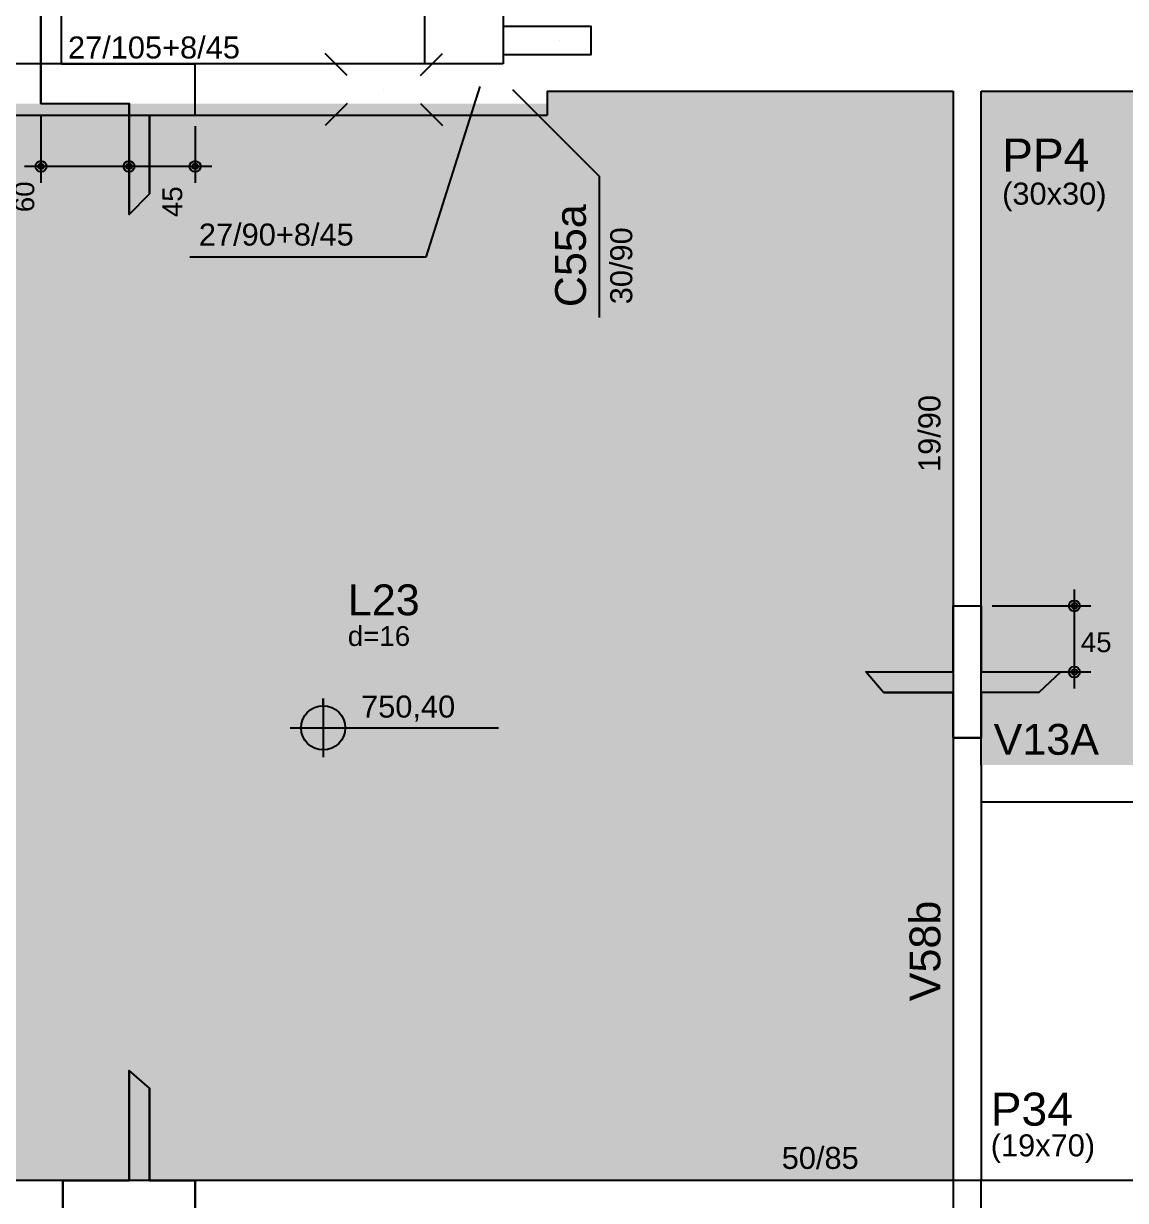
# Model space of a CAD drawing. Header units: millimetres. Extents: x 2609 to 8562, y 1432 to 7136.
# Drawn here: x 6286 to 7036, y 4050 to 4852 of the extents above; entities that cross this region are included whole.
import ezdxf

# ---------------------------------------------------------------- set-up
doc = ezdxf.new("R2010")
doc.units = ezdxf.units.MM
for name, color, linetype in [('1', 4, 'Continuous'), ('10', 13, 'Continuous'), ('11', 22, 'Continuous'), ('12', 3, 'Continuous'), ('13', 76, 'Continuous'), ('130', 24, 'Continuous'), ('18', 9, 'Continuous'), ('242', 3, 'Continuous'), ('26', 1, 'Continuous'), ('27', 10, 'Continuous'), ('30', 15, 'Continuous'), ('4', 1, 'Continuous'), ('6', 6, 'Continuous'), ('8', 5, 'Continuous'), ('9', 3, 'Continuous')]:
    doc.layers.add(name, color=color, linetype=linetype)
doc.styles.get("Standard").update_dxf_attribs({"font": 'arial.ttf'})

msp = doc.modelspace()

# ---------------------------------------------------------------- linework, layer by layer
for p, q in [((6490.16, 4387.09), (6490.16, 4392.09)), ((6490.16, 4392.09), (6490.16, 4352.09)), ((6467.66, 4372.09), (6609.57, 4372.09))]:
    msp.add_line(p, q)
msp.add_circle((6490.16, 4372.09), 15)
at = {"layer": '1'}
for p, q in [((6559.18, 5491.81), (6559.18, 4824.31)), ((6938.18, 4346.81), (6938.18, 4063.81)), ((6938.18, 4321.81), (7531.29, 4321.81))]:
    msp.add_line(p, q, dxfattribs=at)
for points in [[(6612.68, 5498.31), (6612.68, 4826.81)], [(6612.68, 4826.81), (6612.68, 4824.31)], [(6531.51, 4824.31), (6084.18, 4824.31)], [(6612.68, 4824.31), (6531.51, 4824.31)], [(6642.68, 4805.81), (6919.18, 4805.81)], [(6642.68, 4805.81), (6642.68, 4789.31)], [(6919.18, 4805.81), (6919.18, 4063.81)], [(6938.18, 4346.81), (6938.18, 4805.81)], [(6938.18, 4805.81), (7058.18, 4805.81)], [(6106.68, 4789.31), (6531.51, 4789.31)], [(6531.51, 4789.31), (6642.68, 4789.31)], [(6919.18, 4063.81), (6106.68, 4063.81)], [(7533.44, 4063.81), (6938.18, 4063.81)]]:
    msp.add_lwpolyline(points, dxfattribs=at)
at = {"layer": '130'}
for points in [[(6919.18, 4805.81), (6642.68, 4805.81), (6642.68, 4797.31)], [(6919.18, 4805.81), (6642.68, 4797.31), (6919.18, 4063.81)], [(6919.18, 4805.81), (6919.18, 4063.81), (6919.18, 4805.81)], [(6938.18, 4805.81), (7527.44, 4805.81), (7531.29, 4346.81)], [(6938.18, 4805.81), (7531.29, 4346.81), (6938.18, 4346.81)], [(6938.18, 4805.81), (6938.18, 4346.81), (6938.18, 4346.81)], [(6106.68, 4797.31), (6106.68, 4063.81), (6919.18, 4063.81)], [(6106.68, 4797.31), (6919.18, 4063.81), (6642.68, 4797.31)]]:
    msp.add_solid(points, dxfattribs=at)
at = {"layer": '18'}
for p, q in [((6298.05, 4797.31), (6298.05, 4893.12)), ((6312.05, 4824.31), (6312.05, 4887.12)), ((6312.05, 4824.31), (6403.05, 4824.31)), ((6403.05, 4789.31), (6403.05, 4824.31)), ((6298.05, 4797.31), (6358.05, 4797.31)), ((6358.05, 4721.82), (6358.05, 4797.31)), ((6372.05, 4789.31), (6403.05, 4789.31)), ((6372.05, 4789.31), (6372.05, 4735.82)), ((6919.18, 4410.21), (6919.18, 4455.21)), ((6919.18, 4455.21), (6938.18, 4455.21)), ((6938.18, 4455.21), (6938.18, 4410.21)), ((6859.62, 4410.21), (6919.18, 4410.21)), ((6938.18, 4410.21), (6992.48, 4410.21)), ((6871.62, 4396.21), (6919.18, 4396.21)), ((6919.18, 4396.21), (6919.18, 4365.21)), ((6977.48, 4396.21), (6938.18, 4396.21)), ((6938.18, 4396.21), (6938.18, 4365.21)), ((6977.48, 4396.21), (6977.48, 4396.21)), ((6919.18, 4365.21), (6938.18, 4365.21)), ((6358.05, 4063.81), (6358.05, 4138.81)), ((6372.05, 4126.81), (6372.05, 4063.81)), ((6313.05, 4013.81), (6313.05, 4063.81)), ((6313.05, 4063.81), (6358.05, 4063.81)), ((6372.05, 4063.81), (6403.05, 4063.81)), ((6403.05, 4063.81), (6403.05, 4013.81))]:
    msp.add_line(p, q, dxfattribs=at)
at = {"layer": '242'}
for p, q in [((6651.18, 4840.31), (6651.18, 4840.31)), ((6531.51, 4806.81), (6531.51, 4806.81))]:
    msp.add_line(p, q, dxfattribs=at)
at = {"layer": '26'}
for p, q in [((6596.77, 4808.95), (6560.21, 4692.78)), ((6619.18, 4806.81), (6678.11, 4747.89)), ((6678.11, 4747.89), (6678.11, 4651.55)), ((6560.21, 4692.78), (6399.38, 4692.78))]:
    msp.add_line(p, q, dxfattribs=at)
at = {"layer": '26', "color": 3, "linetype": 'Continuous'}
for p, q in [((6298.05, 4797.31), (6298.05, 4797.31)), ((6358.05, 4797.31), (6358.05, 4797.31)), ((6358.05, 4797.31), (6358.05, 4797.31)), ((6298.05, 4789.81), (6298.05, 4743.25)), ((6358.05, 4789.81), (6358.05, 4743.25)), ((6358.05, 4789.81), (6358.05, 4743.25)), ((6403.05, 4789.31), (6403.05, 4789.31)), ((6403.05, 4781.81), (6403.05, 4743.25)), ((6369.3, 4754.5), (6286.8, 4754.5)), ((6414.3, 4754.5), (6346.8, 4754.5)), ((7001.71, 4398.96), (7001.71, 4466.46)), ((6938.18, 4455.21), (6938.18, 4455.21)), ((6945.68, 4455.21), (7012.96, 4455.21)), ((6938.18, 4410.21), (6938.18, 4410.21)), ((6945.68, 4410.21), (7012.96, 4410.21))]:
    msp.add_line(p, q, dxfattribs=at)
for centre, radius in [((6298.05, 4754.5), 3.75), ((6298.05, 4754.5), 1.87), ((6358.05, 4754.5), 3.75), ((6358.05, 4754.5), 3.75), ((6358.05, 4754.5), 1.87), ((6358.05, 4754.5), 1.87), ((6403.05, 4754.5), 3.75), ((6403.05, 4754.5), 1.87), ((7001.71, 4455.21), 3.75), ((7001.71, 4455.21), 1.87), ((7001.71, 4410.21), 3.75), ((7001.71, 4410.21), 1.87)]:
    msp.add_circle(centre, radius, dxfattribs=at)
at = {"layer": '27'}
for points in [[(6490.16, 4372.09), (6482.57, 4385.03), (6481.79, 4384.54)], [(6490.16, 4372.09), (6483.25, 4385.41), (6482.57, 4385.03)], [(6490.16, 4372.09), (6484.15, 4385.84), (6483.25, 4385.41)], [(6490.16, 4372.09), (6484.65, 4386.04), (6484.15, 4385.84)], [(6490.16, 4372.09), (6485.74, 4386.43), (6484.65, 4386.04)], [(6490.16, 4372.09), (6487.11, 4386.78), (6485.74, 4386.43)], [(6490.16, 4372.09), (6488.3, 4386.98), (6487.11, 4386.78)], [(6490.16, 4372.09), (6490.16, 4387.09), (6488.3, 4386.98)], [(6490.16, 4372.09), (6476.12, 4377.37), (6475.68, 4376.01)], [(6490.16, 4372.09), (6476.73, 4378.78), (6476.12, 4377.37)], [(6490.16, 4372.09), (6477.31, 4379.82), (6476.73, 4378.78)], [(6490.16, 4372.09), (6477.95, 4380.8), (6477.31, 4379.82)], [(6490.16, 4372.09), (6479.14, 4382.27), (6477.95, 4380.8)], [(6490.16, 4372.09), (6479.96, 4383.09), (6479.14, 4382.27)], [(6490.16, 4372.09), (6480.52, 4383.59), (6479.96, 4383.09)], [(6490.16, 4372.09), (6481.2, 4384.12), (6480.52, 4383.59)], [(6490.16, 4372.09), (6481.79, 4384.54), (6481.2, 4384.12)], [(6490.16, 4372.09), (6475.19, 4373.03), (6475.16, 4372.09)], [(6490.16, 4372.09), (6475.16, 4372.09), (6490.16, 4372.09)], [(6490.16, 4372.09), (6475.33, 4374.33), (6475.19, 4373.12)], [(6490.16, 4372.09), (6475.19, 4373.12), (6475.19, 4373.03)], [(6490.16, 4372.09), (6475.46, 4375.06), (6475.33, 4374.33)], [(6490.16, 4372.09), (6475.68, 4376.01), (6475.46, 4375.06)], [(6490.16, 4372.09), (6505.16, 4372.09), (6505.04, 4370.23)], [(6490.16, 4372.09), (6505.04, 4370.23), (6504.85, 4369.05)], [(6490.16, 4372.09), (6504.85, 4369.05), (6504.49, 4367.67)], [(6490.16, 4372.09), (6504.49, 4367.67), (6504.11, 4366.58)], [(6490.16, 4372.09), (6504.11, 4366.58), (6503.9, 4366.08)], [(6490.16, 4372.09), (6503.9, 4366.08), (6503.47, 4365.18)], [(6490.16, 4372.09), (6503.47, 4365.18), (6503.1, 4364.5)], [(6490.16, 4372.09), (6503.1, 4364.5), (6502.61, 4363.73)], [(6490.16, 4372.09), (6502.61, 4363.73), (6502.19, 4363.14)], [(6490.16, 4372.09), (6502.19, 4363.14), (6501.65, 4362.46)], [(6490.16, 4372.09), (6501.65, 4362.46), (6501.16, 4361.89)], [(6490.16, 4372.09), (6501.16, 4361.89), (6500.33, 4361.07)], [(6490.16, 4372.09), (6500.33, 4361.07), (6498.87, 4359.88)], [(6490.16, 4372.09), (6498.87, 4359.88), (6497.89, 4359.24)], [(6490.16, 4372.09), (6497.89, 4359.24), (6496.84, 4358.66)], [(6490.16, 4372.09), (6496.84, 4358.66), (6495.43, 4358.05)], [(6490.16, 4372.09), (6495.43, 4358.05), (6494.07, 4357.61)], [(6490.16, 4372.09), (6494.07, 4357.61), (6493.13, 4357.39)], [(6490.16, 4372.09), (6493.13, 4357.39), (6492.39, 4357.26)], [(6490.16, 4372.09), (6492.39, 4357.26), (6491.19, 4357.13)], [(6490.16, 4372.09), (6491.19, 4357.13), (6491.09, 4357.12)], [(6490.16, 4372.09), (6491.09, 4357.12), (6490.16, 4357.09)], [(6490.16, 4372.09), (6490.16, 4357.09), (6490.16, 4372.09)]]:
    msp.add_solid(points, dxfattribs=at)
at = {"layer": '30'}
for points in [[(6312.05, 4887.12), (6298.05, 4893.12), (6298.05, 4797.31), (6358.05, 4797.31), (6358.05, 4721.82), (6372.05, 4735.82), (6372.05, 4789.31), (6403.05, 4789.31), (6403.05, 4824.31), (6312.05, 4824.31), (6312.05, 4887.12), (6312.05, 4887.12)], [(6871.62, 4396.21), (6859.62, 4410.21), (6919.18, 4410.21), (6919.18, 4455.21), (6938.18, 4455.21), (6938.18, 4410.21), (6992.48, 4410.21), (6977.48, 4396.21), (6938.18, 4396.21), (6938.18, 4365.21), (6919.18, 4365.21), (6919.18, 4396.21), (6871.62, 4396.21)], [(6358.05, 3948.81), (6374.05, 3960.81), (6374.05, 4013.81), (6403.05, 4013.81), (6403.05, 4063.81), (6372.05, 4063.81), (6372.05, 4126.81), (6358.05, 4138.81), (6358.05, 4063.81), (6313.05, 4063.81), (6313.05, 4013.81), (6358.05, 4013.81), (6358.05, 3948.81)]]:
    msp.add_lwpolyline(points, dxfattribs=at)
at = {"layer": '4'}
for points in [[(6612.68, 4830.81), (6672.68, 4830.81), (6672.68, 4849.81), (6612.68, 4849.81), (6612.68, 4830.81)], [(6919.18, 3993.81), (6938.18, 3993.81), (6938.18, 4063.81), (6919.18, 4063.81), (6919.18, 3993.81)]]:
    msp.add_lwpolyline(points, dxfattribs=at)
at = {"layer": '6'}
for p, q in [((6506.51, 4816.31), (6491.51, 4831.31)), ((6556.51, 4816.31), (6571.51, 4831.31)), ((6506.51, 4797.31), (6491.51, 4782.31)), ((6556.51, 4797.31), (6571.51, 4782.31))]:
    msp.add_line(p, q, dxfattribs=at)

# ---------------------------------------------------------------- texts
at = {"layer": '10'}
msp.add_text('L23', height=21, dxfattribs=at).set_placement((6506.97, 4448.81))
at = {"layer": '11'}
for s, p in [('27/105+8/45', (6316.44, 4828)), ('27/90+8/45', (6405.55, 4700.59)), ('50/85', (6802.41, 4071.73))]:
    msp.add_text(s, height=15, dxfattribs=at).set_placement(p)
for s, p in [('30/90', (6700.64, 4660.63)), ('19/90', (6910.51, 4546.39))]:
    msp.add_text(s, height=15, rotation=90, dxfattribs=at).set_placement(p)
at = {"layer": '12'}
for s, p in [('(30x30)', (6952.5, 4728.47)), ('(19x70)', (6944.72, 4080.27))]:
    msp.add_text(s, height=15, dxfattribs=at).set_placement(p)
at = {"layer": '13'}
msp.add_text('d=16', height=13.5, dxfattribs=at).set_placement((6506.97, 4427.91))
at = {"layer": '26', "color": 3, "linetype": 'Continuous'}
for s, p in [('60', (6293.48, 4723.31)), ('45', (6394.22, 4719.96))]:
    msp.add_text(s, height=13.5, rotation=90, dxfattribs=at).set_placement(p)
msp.add_text('45', height=13.5, dxfattribs=at).set_placement((7006.04, 4423.69))
at = {"layer": '26'}
msp.add_text('750,40', height=15, dxfattribs=at).set_placement((6516, 4379.12))
at = {"layer": '8'}
for s, p in [('C55a', (6669.12, 4658.63)), ('V58b', (6910.44, 4185.89))]:
    msp.add_text(s, height=21, rotation=90, dxfattribs=at).set_placement(p)
msp.add_text('V13A', height=21, dxfattribs=at).set_placement((6946.68, 4353.8))
at = {"layer": '9'}
for s, p in [('PP4', (6952.5, 4750.97)), ('P34', (6944.72, 4101.2))]:
    msp.add_text(s, height=22.5, dxfattribs=at).set_placement(p)

doc.saveas('drawing.dxf')
